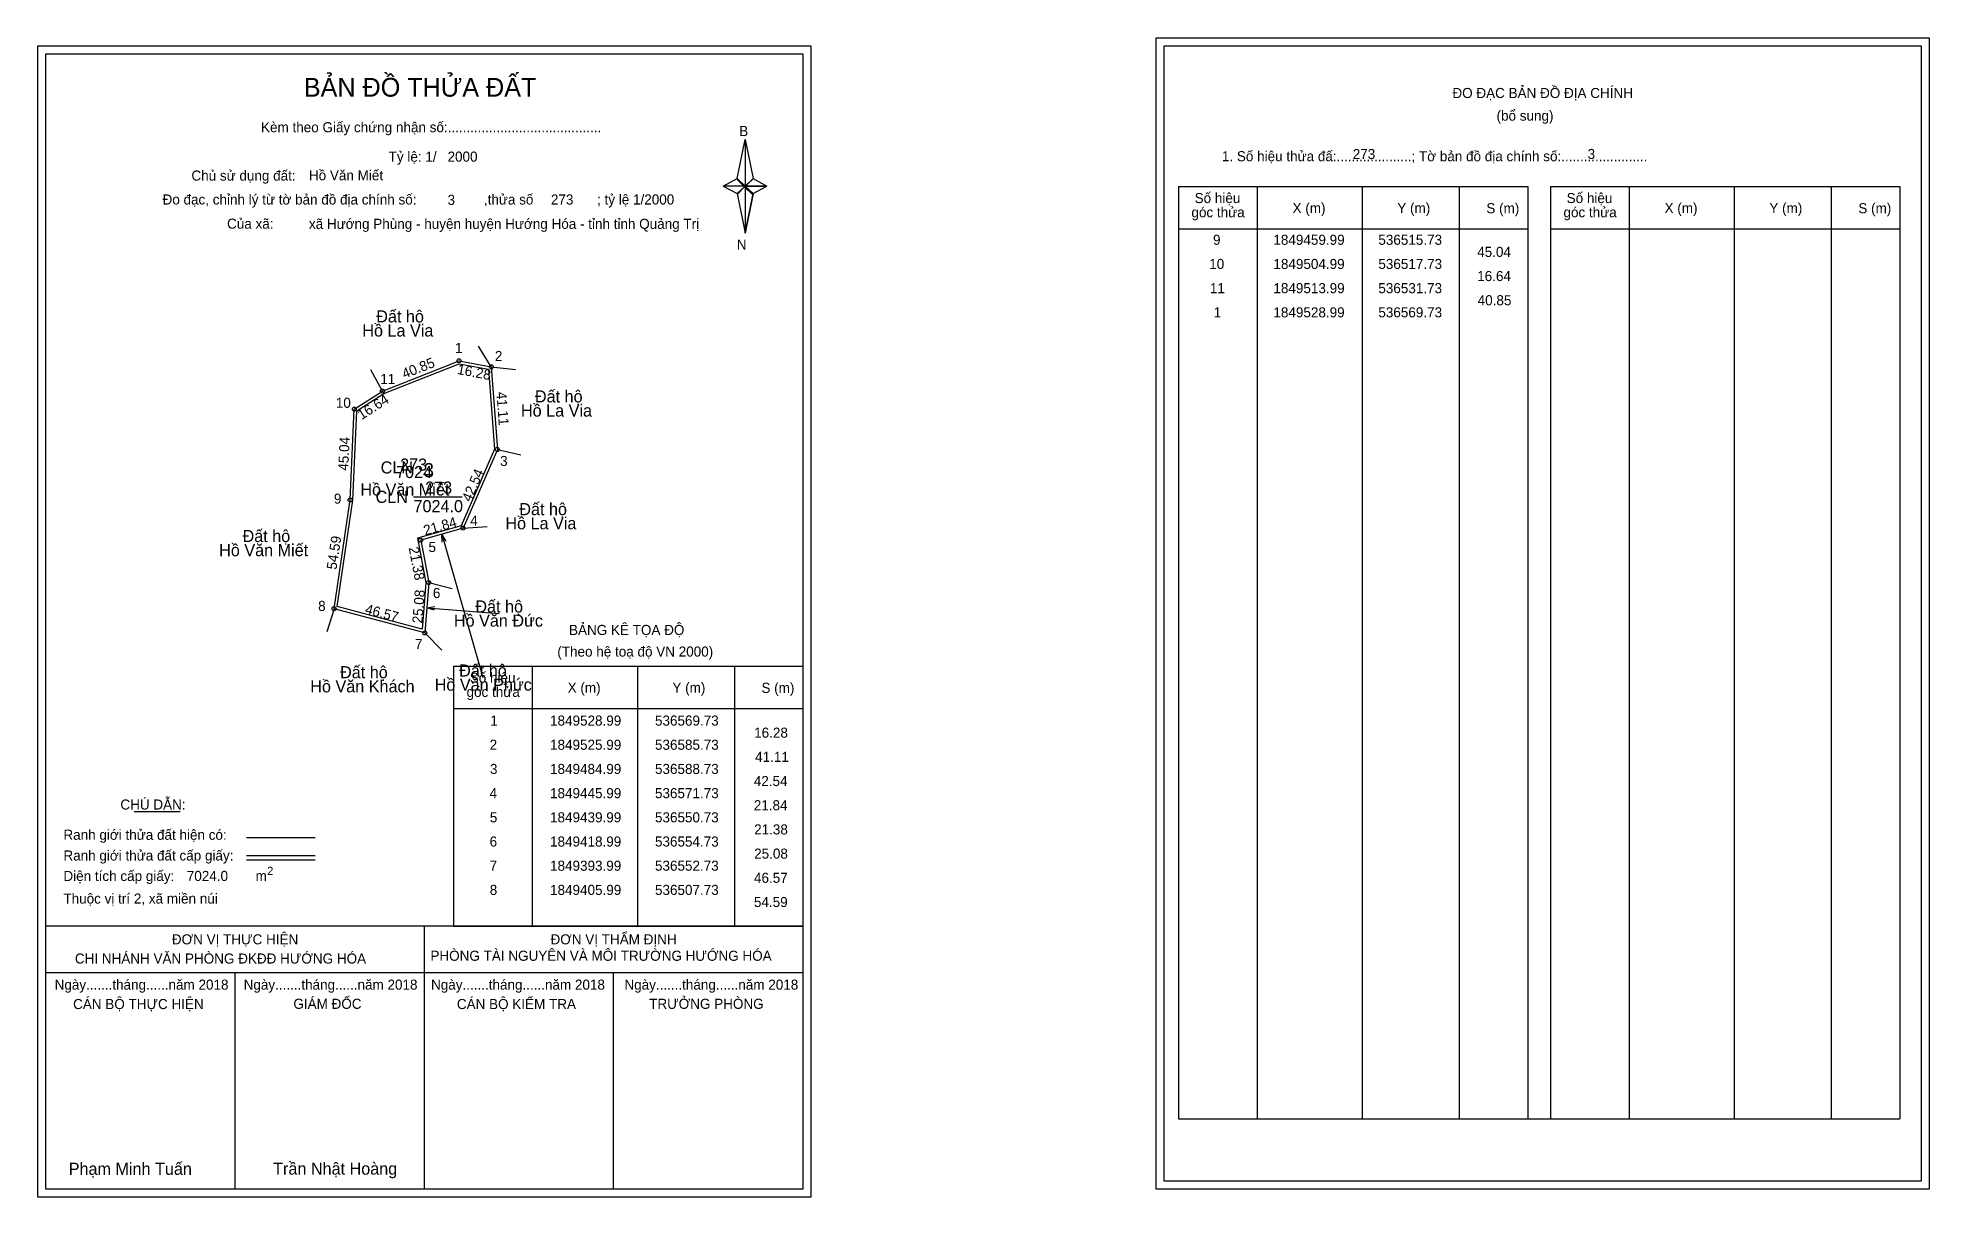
# Model space of a CAD drawing. Extents: x 536361 to 537299, y 1849114 to 1849689.
import ezdxf

# ---------------------------------------------------------------- set-up
doc = ezdxf.new("R2010")
doc.units = 0
for name, color, linetype in [('Level 1', 7, 'Continuous'), ('Level 10', 7, 'Continuous'), ('Level 11', 7, 'Continuous'), ('Level 13', 7, 'Continuous'), ('Level 2', 7, 'Continuous'), ('Level 27', 7, 'Continuous'), ('Level 3', 7, 'Continuous'), ('Level 36', 7, 'Continuous'), ('Level 4', 7, 'Continuous'), ('Level 49', 7, 'Continuous'), ('Level 5', 7, 'Continuous'), ('Level 53', 7, 'Continuous'), ('Level 55', 7, 'Continuous'), ('Level 6', 7, 'Continuous'), ('Level 63', 7, 'Continuous'), ('Level 7', 7, 'Continuous'), ('Level 9', 7, 'Continuous')]:
    doc.layers.add(name, color=color, linetype=linetype)

msp = doc.modelspace()

# ---------------------------------------------------------------- linework, layer by layer
at = {"layer": 'Level 1'}
for p, q in [((536364.82, 1849681.22), (536364.82, 1849681.22)), ((536919.47, 1849685.22), (536919.47, 1849685.22)), ((536707.67, 1849619.45), (536711.6, 1849638.73)), ((536711.6, 1849638.73), (536711.6, 1849615.68)), ((536711.6, 1849638.73), (536715.54, 1849619.45)), ((536700.78, 1849615.68), (536707.67, 1849619.45)), ((536707.67, 1849619.45), (536711.6, 1849615.68)), ((536711.31, 1849615.25), (536707.67, 1849619.01)), ((536711.6, 1849615.68), (536707.67, 1849612)), ((536711.31, 1849615.25), (536707.67, 1849611.56)), ((536707.67, 1849611.56), (536711.31, 1849615.25)), ((536707.67, 1849612), (536711.6, 1849592.28)), ((536715.24, 1849619.01), (536711.31, 1849615.25)), ((536711.31, 1849615.25), (536715.24, 1849619.01)), ((536715.24, 1849611.56), (536711.31, 1849615.25)), ((536715.54, 1849619.45), (536711.6, 1849615.68)), ((536711.6, 1849615.68), (536711.6, 1849592.28)), ((536711.6, 1849615.68), (536722.42, 1849615.68)), ((536711.6, 1849615.68), (536715.54, 1849612)), ((536715.54, 1849612), (536711.6, 1849592.28)), ((536715.54, 1849612), (536722.42, 1849615.68)), ((536926.53, 1849615.51), (537099.74, 1849615.51)), ((536965.71, 1849152.98), (536965.71, 1849615.51)), ((537017.86, 1849152.98), (537017.86, 1849615.51)), ((537065.8, 1849615.51), (537065.8, 1849152.98)), ((537099.74, 1849615.51), (537099.74, 1849152.98)), ((537111.05, 1849615.51), (537284.25, 1849615.51)), ((537150.23, 1849152.98), (537150.23, 1849615.51)), ((537202.37, 1849152.98), (537202.37, 1849615.51)), ((537250.32, 1849615.51), (537250.32, 1849152.98)), ((537284.25, 1849615.51), (537284.25, 1849152.98)), ((536926.53, 1849594.45), (537099.74, 1849594.45)), ((537111.05, 1849594.45), (537284.25, 1849594.45)), ((536567.01, 1849377.56), (536740.21, 1849377.56)), ((536606.19, 1849248.51), (536606.19, 1849377.56)), ((536658.33, 1849248.51), (536658.33, 1849377.56)), ((536706.28, 1849377.56), (536706.28, 1849248.51)), ((536567.01, 1849356.51), (536740.21, 1849356.51)), ((536408.66, 1849305.35), (536431.46, 1849305.35)), ((536464.39, 1849292.54), (536498.41, 1849292.54)), ((536464.39, 1849283.64), (536498.41, 1849283.64)), ((536464.39, 1849281.45), (536498.41, 1849281.45)), ((536578.48, 1849248.51), (536364.82, 1849248.51)), ((536740.21, 1849248.51), (536530.53, 1849248.51)), ((536552.52, 1849118.07), (536552.52, 1849248.51)), ((536567.01, 1849248.51), (536740.21, 1849248.51)), ((536740.22, 1849225.41), (536364.82, 1849225.41)), ((536458.67, 1849118.07), (536458.67, 1849225.41)), ((536646.37, 1849118.07), (536646.37, 1849225.41)), ((536926.53, 1849152.98), (537284.25, 1849152.98)), ((536740.21, 1849118.07), (536740.21, 1849118.07)), ((537294.87, 1849122.07), (537294.87, 1849122.07))]:
    msp.add_line(p, q, dxfattribs=at)
for points in [[(536707.67, 1849619.45), (536711.6, 1849638.73), (536711.6, 1849615.68)], [(536700.78, 1849615.68), (536707.67, 1849612), (536711.6, 1849615.68)], [(536711.6, 1849615.68), (536715.54, 1849619.45), (536722.42, 1849615.68)], [(536711.6, 1849615.68), (536711.6, 1849592.28), (536715.54, 1849612)]]:
    msp.add_lwpolyline(points, close=True, dxfattribs=at)
at = {"layer": 'Level 10'}
for points in [[(536552.73, 1849393.99), (536507.73, 1849405.99), (536515.73, 1849459.99), (536517.73, 1849504.99), (536531.73, 1849513.99), (536569.73, 1849528.99), (536585.73, 1849525.99), (536588.73, 1849484.99), (536571.73, 1849445.99), (536550.73, 1849439.99), (536554.73, 1849418.99)], [(536551.47, 1849395.78), (536509.3, 1849407.02), (536517.13, 1849459.86), (536519.1, 1849504.2), (536532.37, 1849512.74), (536569.87, 1849527.54), (536584.41, 1849524.81), (536587.31, 1849485.23), (536570.71, 1849447.15), (536549.12, 1849440.98), (536553.32, 1849418.91)]]:
    msp.add_lwpolyline(points, close=True, dxfattribs=at)
at = {"layer": 'Level 11'}
for centre in [(536569.73, 1849528.99), (536585.73, 1849525.99), (536531.73, 1849513.99), (536517.73, 1849504.99), (536588.73, 1849484.99), (536515.73, 1849459.99), (536571.73, 1849445.99), (536550.73, 1849439.99), (536554.73, 1849418.99), (536507.73, 1849405.99), (536552.73, 1849393.99), (536552.73, 1849393.99)]:
    msp.add_circle(centre, 1, dxfattribs=at)
at = {"layer": 'Level 27'}
for p, q in [((536585.73, 1849525.99), (536579.46, 1849536.22)), ((536531.73, 1849513.99), (536525.94, 1849524.5)), ((536585.73, 1849525.99), (536597.65, 1849524.59)), ((536588.73, 1849484.99), (536600.45, 1849482.42)), ((536571.73, 1849445.99), (536583.71, 1849446.74)), ((536554.73, 1849418.99), (536566.37, 1849416.08)), ((536507.73, 1849405.99), (536504.2, 1849394.52)), ((536552.73, 1849393.99), (536561.22, 1849385.5))]:
    msp.add_line(p, q, dxfattribs=at)
at = {"layer": 'Level 3'}
for p, q in [((536926.53, 1849615.51), (536926.53, 1849152.98)), ((537111.05, 1849615.51), (537111.05, 1849152.98)), ((536567.01, 1849377.56), (536567.01, 1849248.51))]:
    msp.add_line(p, q, dxfattribs=at)
at = {"layer": 'Level 63'}
for p, q in [((536561.23, 1849442.99), (536581.56, 1849371.84)), ((536553.73, 1849406.49), (536589.62, 1849403.62))]:
    msp.add_line(p, q, dxfattribs=at)
for points in [[(536915.47, 1849689.22), (537298.87, 1849689.22), (537298.87, 1849118.07), (536915.47, 1849118.07)], [(536360.82, 1849685.22), (536744.22, 1849685.22), (536744.22, 1849114.07), (536360.82, 1849114.07)], [(536364.82, 1849681.22), (536740.22, 1849681.22), (536740.22, 1849118.07), (536364.82, 1849118.07)], [(536919.47, 1849685.22), (537294.87, 1849685.22), (537294.87, 1849122.07), (536919.47, 1849122.07)]]:
    msp.add_lwpolyline(points, close=True, dxfattribs=at)
for points in [[(536561.36, 1849438.99), (536561.23, 1849442.99), (536563.23, 1849439.53)], [(536557.52, 1849405.21), (536553.73, 1849406.49), (536557.68, 1849407.15)]]:
    msp.add_lwpolyline(points, dxfattribs=at)
at = {"layer": 'Level 9'}
msp.add_line((536547.14, 1849461.49), (536571.22, 1849461.49), dxfattribs=at)

# ---------------------------------------------------------------- texts
at = {"layer": 'Level 1'}
for s, height, p in [('BẢN ĐỒ THỬA ĐẤT', 9.3313, (536492.75, 1849660.03)), ('ĐO ĐẠC BẢN ĐỒ ĐỊA CHÍNH', 5, (537062.42, 1849659.34)), ('(bổ sung)', 5, (537084.3, 1849648.1)), ('Kèm theo Giấy chứng nhận số:.........................................', 5, (536471.52, 1849642.37)), ('B', 5, (536708.69, 1849640.49)), ('1. Số hiệu thửa đấ:....................; Tờ bản đồ địa chính số:.......................', 5, (536948.08, 1849627.98)), ('Chủ sử dụng đất:', 5, (536437, 1849618.38)), ('Đo đạc, chỉnh lý từ tờ bản đồ địa chính số:                  ,thửa số                 ; tỷ lệ 1/2000', 5, (536422.68, 1849606.52)), ('Số hiệu', 5, (536934.56, 1849607.24)), ('Số hiệu', 5, (537119.08, 1849607.24)), ('góc thửa', 5, (536932.98, 1849600.18)), ('X (m)', 5, (536983.13, 1849602.29)), ('Y (m)', 5, (537035.08, 1849602.29)), ('S (m)', 5, (537079.24, 1849602.19)), ('góc thửa', 5, (537117.49, 1849600.18)), ('X (m)', 5, (537167.64, 1849602.29)), ('Y (m)', 5, (537219.6, 1849602.29)), ('S (m)', 5, (537263.75, 1849602.19)), ('Của xã:', 5, (536454.68, 1849594.52)), ('N', 5, (536707.49, 1849584.15)), ('BẢNG KÊ TỌA ĐỘ', 5, (536624.28, 1849392.97)), ('(Theo hệ toạ độ VN 2000)', 5, (536618.47, 1849382.25)), ('góc thửa', 5, (536573.46, 1849362.24)), ('Số hiệu', 5, (536575.04, 1849369.3)), ('X (m)', 5, (536623.6, 1849364.35)), ('Y (m)', 5, (536675.56, 1849364.35)), ('S (m)', 5, (536719.71, 1849364.25)), ('CHÚ DẪN:', 5, (536401.78, 1849306.36)), ('Ranh giới thửa đất hiện có:', 5, (536373.52, 1849291.36)), ('Ranh giới thửa đất cấp giấy:', 5, (536373.52, 1849281.08)), ('Diện tích cấp giấy:', 5, (536373.52, 1849270.92)), ('m', 5, (536468.83, 1849270.96)), ('2', 4, (536474.62, 1849273.98)), ('Thuộc vị trí 2, xã miền núi', 5, (536373.52, 1849259.72)), ('ĐƠN VỊ THỰC HIỆN', 5, (536427.29, 1849239.48)), ('ĐƠN VỊ THẨM ĐỊNH', 5, (536615.09, 1849239.48)), ('CHI NHÁNH VĂN PHÒNG ĐKĐĐ HƯỚNG HÓA', 5, (536379.2, 1849229.96)), ('PHÒNG TÀI NGUYÊN VÀ MÔI TRƯỜNG HƯỚNG HÓA', 5, (536555.54, 1849231.34)), ('Ngày.......tháng......năm 2018', 5, (536369.15, 1849217.01)), ('Ngày.......tháng......năm 2018', 5, (536462.9, 1849217.01)), ('Ngày.......tháng......năm 2018', 5, (536555.85, 1849217.01)), ('Ngày.......tháng......năm 2018', 5, (536651.76, 1849217.01)), ('CÁN BỘ THỰC HIỆN', 5, (536378.32, 1849207.38)), ('GIÁM ĐỐC', 5, (536487.58, 1849207.5)), ('CÁN BỘ KIỂM TRA', 5, (536568.66, 1849207.38)), ('TRƯỞNG PHÒNG', 5, (536664.04, 1849207.5)), ('Phạm Minh Tuấn', 6, (536376.14, 1849125.15)), ('Trần Nhật Hoàng', 6, (536477.52, 1849125.25))]:
    msp.add_text(s, height=height, dxfattribs=at).set_placement(p)
at = {"layer": 'Level 11'}
msp.add_text('Tỷ lệ: 1/', height=5, dxfattribs=at).set_placement((536534.83, 1849627.74))
at = {"layer": 'Level 13'}
for s, p in [('CLN', (536528.35, 1849458.49)), ('273', (536552.9, 1849463.09)), ('7024.0', (536547.15, 1849453.89))]:
    msp.add_text(s, height=6, dxfattribs=at).set_placement(p)
at = {"layer": 'Level 2'}
msp.add_text('Hồ Văn Miết', height=6, dxfattribs=at).set_placement((536520.78, 1849462.16))
at = {"layer": 'Level 3'}
msp.add_text('CLN', height=6, dxfattribs=at).set_placement((536530.85, 1849473.08))
at = {"layer": 'Level 36'}
for s, p in [('Đất hộ', (536528.67, 1849548.03)), ('Hồ La Via', (536521.76, 1849541.03)), ('Hồ La Via', (536600.45, 1849501.33)), ('Đất hộ', (536607.36, 1849508.33)), ('Hồ La Via', (536592.71, 1849445.4)), ('Đất hộ', (536599.62, 1849452.4)), ('Đất hộ', (536462.36, 1849439.06)), ('Hồ Văn Miết', (536450.75, 1849432.06)), ('Đất hộ', (536577.83, 1849404.12)), ('Hồ Văn Đức', (536567.18, 1849397.12)), ('Đất hộ', (536510.72, 1849371.5)), ('Đất hộ', (536569.78, 1849372.34)), ('Hồ Văn Khách', (536495.95, 1849364.5)), ('Hồ Văn Phức', (536557.64, 1849365.34))]:
    msp.add_text(s, height=6, dxfattribs=at).set_placement(p)
at = {"layer": 'Level 4'}
msp.add_text('273', height=6, dxfattribs=at).set_placement((536540.5, 1849474.52))
at = {"layer": 'Level 49'}
for s, rotation, p in [('40.85', 21.54098, (536542.64, 1849520.02)), ('16.28', 349.38034, (536568.55, 1849522.5)), ('16.64', 32.73523, (536521.42, 1849499.51)), ('41.11', 274.18492, (536588.25, 1849513.44)), ('45.04', 87.4552, (536514.77, 1849474.39)), ('42.54', 66.44774, (536575.49, 1849458.63)), ('21.84', 15.9454, (536552.92, 1849442.28)), ('54.59', 81.57303, (536508.95, 1849425.16)), ('21.38', 280.7843, (536544.73, 1849436.21)), ('25.08', 85.42608, (536551.49, 1849398.54)), ('46.57', 345.06858, (536522.77, 1849403.63))]:
    msp.add_text(s, height=5, rotation=rotation, dxfattribs=at).set_placement(p)
at = {"layer": 'Level 5'}
msp.add_text('7024', height=6, dxfattribs=at).set_placement((536538.49, 1849470.82))
at = {"layer": 'Level 53'}
for s, p in [('9', (536943.68, 1849586.53)), ('1849459.99', (536973.64, 1849586.53)), ('536515.73', (537025.68, 1849586.53)), ('45.04', (537074.71, 1849580.53)), ('10', (536941.81, 1849574.53)), ('1849504.99', (536973.64, 1849574.53)), ('536517.73', (537025.68, 1849574.53)), ('16.64', (537074.71, 1849568.53)), ('11', (536942.13, 1849562.53)), ('1849513.99', (536973.64, 1849562.53)), ('536531.73', (537025.68, 1849562.53)), ('1', (536943.98, 1849550.53)), ('1849528.99', (536973.64, 1849550.53)), ('536569.73', (537025.68, 1849550.53)), ('40.85', (537074.94, 1849556.53)), ('1', (536585.21, 1849348.01)), ('1849528.99', (536614.87, 1849348.01)), ('536569.73', (536666.91, 1849348.01)), ('2', (536584.91, 1849336.01)), ('1849525.99', (536614.87, 1849336.01)), ('536585.73', (536666.91, 1849336.01)), ('16.28', (536716.1, 1849342.01)), ('41.11', (536716.59, 1849330.01)), ('3', (536585.06, 1849324.01)), ('1849484.99', (536614.87, 1849324.01)), ('536588.73', (536666.91, 1849324.01)), ('42.54', (536715.93, 1849318.01)), ('4', (536584.88, 1849312.01)), ('1849445.99', (536614.87, 1849312.01)), ('536571.73', (536666.91, 1849312.01)), ('21.84', (536715.93, 1849306.01)), ('5', (536585, 1849300.01)), ('1849439.99', (536614.87, 1849300.01)), ('536550.73', (536666.91, 1849300.01)), ('6', (536584.89, 1849288.01)), ('1849418.99', (536614.87, 1849288.01)), ('536554.73', (536666.91, 1849288.01)), ('21.38', (536716.1, 1849294.01)), ('25.08', (536716.1, 1849282.01)), ('7', (536584.92, 1849276.01)), ('1849393.99', (536614.87, 1849276.01)), ('536552.73', (536666.91, 1849276.01)), ('46.57', (536716.01, 1849270.01)), ('8', (536584.96, 1849264.01)), ('1849405.99', (536614.87, 1849264.01)), ('536507.73', (536666.91, 1849264.01)), ('54.59', (536715.99, 1849258.01))]:
    msp.add_text(s, height=5, dxfattribs=at).set_placement(p)
at = {"layer": 'Level 55'}
for s, height, p in [('1', 0.8, (536569.51, 1849528.99)), ('0', 0.22, (536569.65, 1849528.77)), ('0', 0.22, (536569.65, 1849528.77)), ('2', 0.8, (536585.46, 1849525.99)), ('0', 0.22, (536585.65, 1849525.77)), ('0', 0.22, (536585.65, 1849525.77)), ('0', 0.22, (536585.65, 1849525.77)), ('11', 0.8, (536531.21, 1849513.99)), ('0', 0.22, (536531.65, 1849513.77)), ('0', 0.22, (536531.65, 1849513.77)), ('0', 0.22, (536531.65, 1849513.77)), ('0', 0.22, (536531.65, 1849513.77)), ('10', 0.8, (536517.16, 1849504.99)), ('0', 0.22, (536517.65, 1849504.77)), ('0', 0.22, (536517.65, 1849504.77)), ('3', 0.8, (536588.48, 1849484.99)), ('0', 0.22, (536588.65, 1849484.77)), ('0', 0.22, (536588.65, 1849484.77)), ('9', 0.8, (536515.46, 1849459.99)), ('0', 0.22, (536515.65, 1849459.77)), ('0', 0.22, (536515.65, 1849459.77)), ('4', 0.8, (536571.45, 1849445.99)), ('274', 0.22, (536571.49, 1849445.77)), ('0', 0.22, (536571.65, 1849445.77)), ('274', 0.22, (536550.49, 1849439.77)), ('5', 0.8, (536550.47, 1849439.99)), ('6', 0.8, (536554.46, 1849418.99)), ('274', 0.22, (536554.49, 1849418.77)), ('275', 0.22, (536554.5, 1849418.77)), ('8', 0.8, (536507.47, 1849405.99)), ('0', 0.22, (536507.65, 1849405.77)), ('0', 0.22, (536507.65, 1849405.77)), ('0', 0.22, (536507.65, 1849405.77)), ('275', 0.22, (536552.5, 1849393.77)), ('7', 0.8, (536552.46, 1849393.99)), ('0', 0.22, (536552.65, 1849393.77))]:
    msp.add_text(s, height=height, dxfattribs=at).set_placement(p)
at = {"layer": 'Level 6'}
for s, p in [('2000', (536564.03, 1849627.78)), ('273', (537012.98, 1849629.06)), ('3', (537129.47, 1849629.1)), ('Hồ Văn Miết', (536495.27, 1849618.52)), ('3', (536564.02, 1849606.34)), ('273', (536615.28, 1849606.5)), ('xã Hướng Phùng - huyện huyện Hướng Hóa - tỉnh tỉnh Quảng Trị', (536495.29, 1849594.44)), ('7024.0', (536434.7, 1849270.93))]:
    msp.add_text(s, height=5, dxfattribs=at).set_placement(p)
at = {"layer": 'Level 7'}
msp.add_text('3', height=7, dxfattribs=at).set_placement((536552.12, 1849471.23))
at = {"layer": 'Level 9'}
for s, p in [('1', (536567.73, 1849532.86)), ('2', (536587.49, 1849528.88)), ('11', (536530.66, 1849517.51)), ('10', (536508.62, 1849505.68)), ('3', (536590.1, 1849476.79)), ('9', (536507.67, 1849458.1)), ('4', (536575.25, 1849447.16)), ('5', (536554.58, 1849434.13)), ('6', (536556.76, 1849411.29)), ('8', (536499.85, 1849404.9)), ('7', (536547.85, 1849385.95))]:
    msp.add_text(s, height=5, dxfattribs=at).set_placement(p)

doc.saveas('drawing.dxf')
